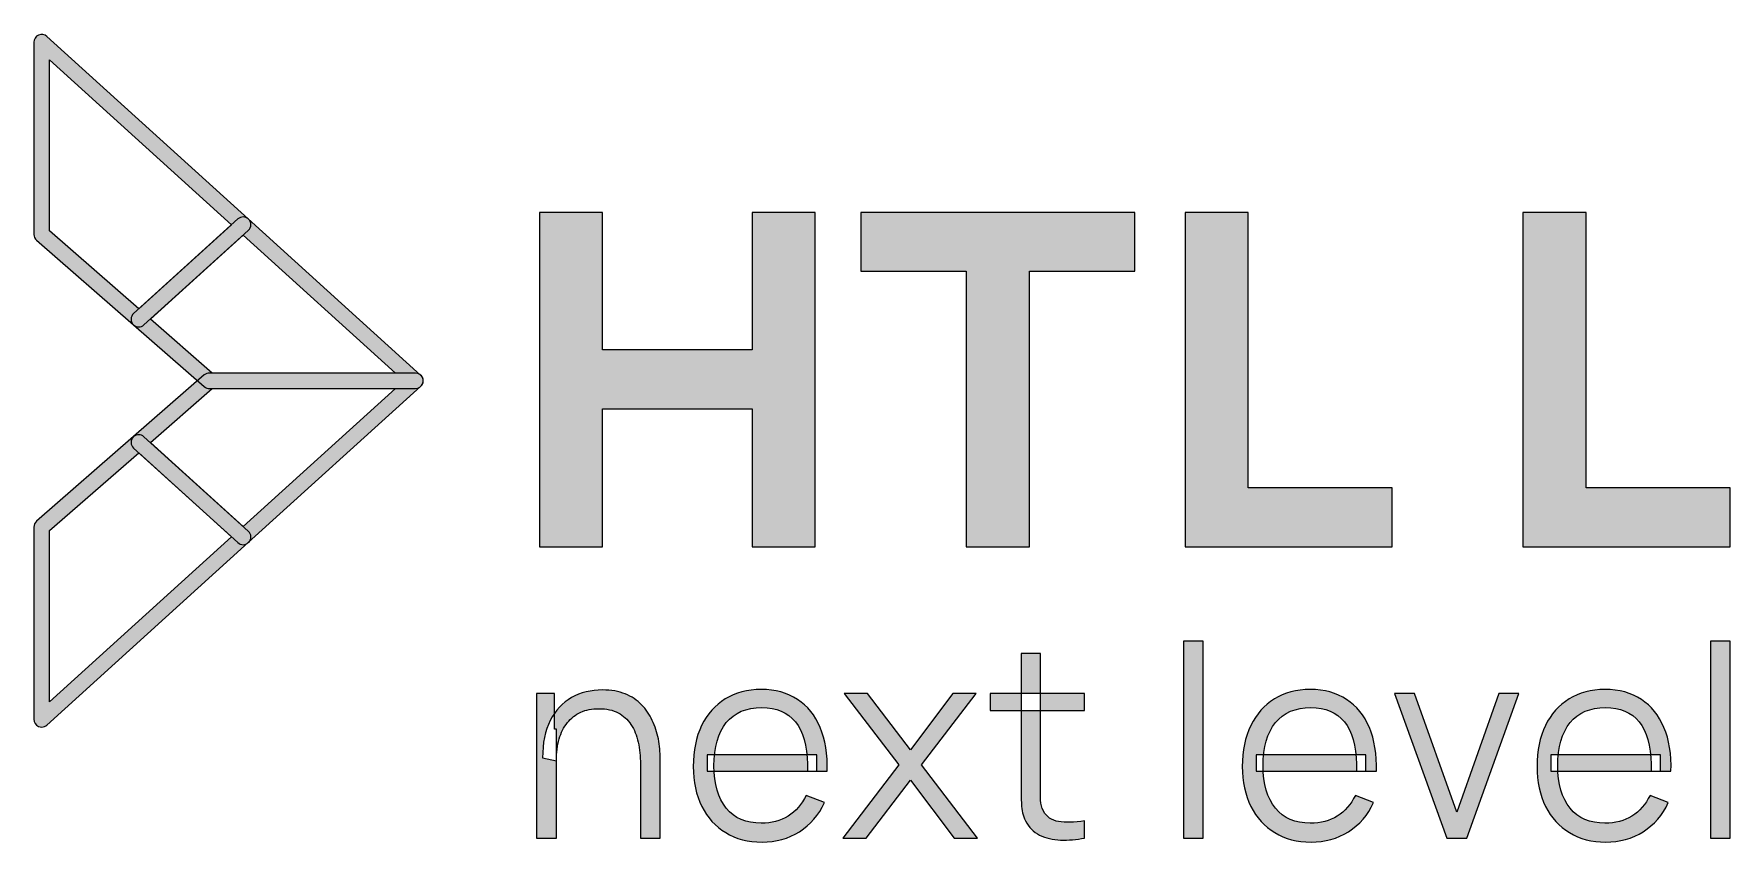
# Model space of a CAD drawing. Header units: millimetres. Extents: x 36 to 261, y -130 to -80.
# Drawn here: x 35.9 to 141.7, y -130.2 to -79.7 of the extents above; entities that cross this region are included whole.
import ezdxf

# ---------------------------------------------------------------- set-up
doc = ezdxf.new("R2010")
doc.units = ezdxf.units.MM
doc.header["$MEASUREMENT"] = 0
doc.layers.add('Ebene 1', color=7, linetype='Continuous', lineweight=0)

# ---------------------------------------------------------------- blocks, each defined once
blk = doc.blocks.new('Block_1')
at = {"layer": 'Ebene 1', "true_color": 0x004f9f, "transparency": 33554687}
h = blk.add_hatch(color=154, dxfattribs=at)
h.dxf.hatch_style = 2
edge = h.paths.add_edge_path()
edge.add_spline(control_points=[(36.83, -92.03), (36.83, -92.03), (42.4, -96.89), (42.4, -96.89), (42.4, -96.89), (48.19, -91.64), (48.19, -91.64), (48.19, -91.64), (36.83, -81.34), (36.83, -81.34), (36.83, -81.34), (36.83, -92.03), (36.83, -92.03)], knot_values=[0, 0, 0, 0, 1, 1, 1, 2, 2, 2, 3, 3, 3, 4, 4, 4, 4], degree=3, periodic=0)
edge = h.paths.add_edge_path()
edge.add_spline(control_points=[(42.4, -98.02), (42.29, -98.02), (42.18, -97.98), (42.08, -97.9), (42.08, -97.9), (36.03, -92.61), (36.03, -92.61), (35.92, -92.52), (35.86, -92.39), (35.86, -92.25), (35.86, -92.25), (35.86, -80.25), (35.86, -80.25), (35.86, -80.06), (35.97, -79.88), (36.15, -79.8), (36.32, -79.73), (36.53, -79.76), (36.67, -79.89), (36.67, -79.89), (49.24, -91.28), (49.24, -91.28), (49.34, -91.37), (49.4, -91.5), (49.4, -91.64), (49.4, -91.77), (49.34, -91.91), (49.24, -92), (49.24, -92), (42.73, -97.9), (42.73, -97.9), (42.64, -97.98), (42.52, -98.02), (42.4, -98.02)], knot_values=[0, 0, 0, 0, 1, 1, 1, 2, 2, 2, 3, 3, 3, 4, 4, 4, 5, 5, 5, 6, 6, 6, 7, 7, 7, 8, 8, 8, 9, 9, 9, 10, 10, 10, 11, 11, 11, 11], degree=3, periodic=0)
at = {"layer": 'Ebene 1', "true_color": 0x6cb6dd, "transparency": 33554687}
h = blk.add_hatch(color=143, dxfattribs=at)
h.dxf.hatch_style = 2
edge = h.paths.add_edge_path()
edge.add_spline(control_points=[(46.99, -100.9), (46.99, -100.9), (58.42, -100.9), (58.42, -100.9), (58.42, -100.9), (48.92, -92.29), (48.92, -92.29), (48.92, -92.29), (43.13, -97.53), (43.13, -97.53), (43.13, -97.53), (46.99, -100.9), (46.99, -100.9)], knot_values=[0, 0, 0, 0, 1, 1, 1, 2, 2, 2, 3, 3, 3, 4, 4, 4, 4], degree=3, periodic=0)
edge = h.paths.add_edge_path()
edge.add_spline(control_points=[(59.68, -101.87), (59.68, -101.87), (46.81, -101.87), (46.81, -101.87), (46.7, -101.87), (46.58, -101.83), (46.49, -101.75), (46.49, -101.75), (42.08, -97.9), (42.08, -97.9), (41.98, -97.81), (41.92, -97.68), (41.92, -97.54), (41.92, -97.4), (41.98, -97.27), (42.08, -97.18), (42.08, -97.18), (48.59, -91.28), (48.59, -91.28), (48.78, -91.11), (49.06, -91.11), (49.24, -91.28), (49.24, -91.28), (60, -101.03), (60, -101.03), (60.15, -101.16), (60.2, -101.37), (60.13, -101.56), (60.06, -101.75), (59.88, -101.87), (59.68, -101.87)], knot_values=[0, 0, 0, 0, 1, 1, 1, 2, 2, 2, 3, 3, 3, 4, 4, 4, 5, 5, 5, 6, 6, 6, 7, 7, 7, 8, 8, 8, 9, 9, 9, 10, 10, 10, 10], degree=3, periodic=0)
at = {"layer": 'Ebene 1', "true_color": 0xf39200, "transparency": 33554687}
h = blk.add_hatch(color=30, dxfattribs=at)
h.dxf.hatch_style = 2
edge = h.paths.add_edge_path()
edge.add_spline(control_points=[(43.13, -105.24), (43.13, -105.24), (48.92, -110.48), (48.92, -110.48), (48.92, -110.48), (58.42, -101.87), (58.42, -101.87), (58.42, -101.87), (46.99, -101.87), (46.99, -101.87), (46.99, -101.87), (43.13, -105.24), (43.13, -105.24)], knot_values=[0, 0, 0, 0, 1, 1, 1, 2, 2, 2, 3, 3, 3, 4, 4, 4, 4], degree=3, periodic=0)
edge = h.paths.add_edge_path()
edge.add_spline(control_points=[(48.92, -111.62), (48.8, -111.62), (48.68, -111.58), (48.59, -111.49), (48.59, -111.49), (42.08, -105.59), (42.08, -105.59), (41.98, -105.5), (41.92, -105.37), (41.92, -105.23), (41.92, -105.09), (41.98, -104.96), (42.08, -104.87), (42.08, -104.87), (46.49, -101.02), (46.49, -101.02), (46.58, -100.94), (46.7, -100.9), (46.81, -100.9), (46.81, -100.9), (59.68, -100.9), (59.68, -100.9), (59.88, -100.9), (60.06, -101.02), (60.13, -101.21), (60.2, -101.4), (60.15, -101.61), (60, -101.75), (60, -101.75), (49.24, -111.49), (49.24, -111.49), (49.15, -111.58), (49.03, -111.62), (48.92, -111.62)], knot_values=[0, 0, 0, 0, 1, 1, 1, 2, 2, 2, 3, 3, 3, 4, 4, 4, 5, 5, 5, 6, 6, 6, 7, 7, 7, 8, 8, 8, 9, 9, 9, 10, 10, 10, 11, 11, 11, 11], degree=3, periodic=0)
at = {"layer": 'Ebene 1', "true_color": 0xbe1622, "transparency": 33554687}
h = blk.add_hatch(color=242, dxfattribs=at)
h.dxf.hatch_style = 2
edge = h.paths.add_edge_path()
edge.add_spline(control_points=[(36.83, -110.74), (36.83, -110.74), (36.83, -121.43), (36.83, -121.43), (36.83, -121.43), (48.19, -111.13), (48.19, -111.13), (48.19, -111.13), (42.4, -105.88), (42.4, -105.88), (42.4, -105.88), (36.83, -110.74), (36.83, -110.74)], knot_values=[0, 0, 0, 0, 1, 1, 1, 2, 2, 2, 3, 3, 3, 4, 4, 4, 4], degree=3, periodic=0)
edge = h.paths.add_edge_path()
edge.add_spline(control_points=[(36.34, -123.01), (36.28, -123.01), (36.21, -123), (36.15, -122.97), (35.97, -122.89), (35.86, -122.72), (35.86, -122.52), (35.86, -122.52), (35.86, -110.52), (35.86, -110.52), (35.86, -110.38), (35.92, -110.25), (36.03, -110.16), (36.03, -110.16), (42.08, -104.87), (42.08, -104.87), (42.27, -104.71), (42.55, -104.71), (42.73, -104.88), (42.73, -104.88), (49.24, -110.78), (49.24, -110.78), (49.34, -110.87), (49.4, -111), (49.4, -111.13), (49.4, -111.27), (49.34, -111.4), (49.24, -111.49), (49.24, -111.49), (36.67, -122.88), (36.67, -122.88), (36.58, -122.97), (36.46, -123.01), (36.34, -123.01)], knot_values=[0, 0, 0, 0, 1, 1, 1, 2, 2, 2, 3, 3, 3, 4, 4, 4, 5, 5, 5, 6, 6, 6, 7, 7, 7, 8, 8, 8, 9, 9, 9, 10, 10, 10, 11, 11, 11, 11], degree=3, periodic=0)
at = {"layer": 'Ebene 1'}
for points, knots in [([(42.4, -98.02), (42.29, -98.02), (42.18, -97.98), (42.08, -97.9), (42.08, -97.9), (36.03, -92.61), (36.03, -92.61), (35.92, -92.52), (35.86, -92.39), (35.86, -92.25), (35.86, -92.25), (35.86, -80.25), (35.86, -80.25), (35.86, -80.06), (35.97, -79.88), (36.15, -79.8), (36.32, -79.73), (36.53, -79.76), (36.67, -79.89), (36.67, -79.89), (49.24, -91.28), (49.24, -91.28), (49.34, -91.37), (49.4, -91.5), (49.4, -91.64), (49.4, -91.77), (49.34, -91.91), (49.24, -92), (49.24, -92), (42.73, -97.9), (42.73, -97.9), (42.64, -97.98), (42.52, -98.02), (42.4, -98.02)], [0, 0, 0, 0, 1, 1, 1, 2, 2, 2, 3, 3, 3, 4, 4, 4, 5, 5, 5, 6, 6, 6, 7, 7, 7, 8, 8, 8, 9, 9, 9, 10, 10, 10, 11, 11, 11, 11]), ([(36.83, -92.03), (36.83, -92.03), (42.4, -96.89), (42.4, -96.89), (42.4, -96.89), (48.19, -91.64), (48.19, -91.64), (48.19, -91.64), (36.83, -81.34), (36.83, -81.34), (36.83, -81.34), (36.83, -92.03), (36.83, -92.03)], [0, 0, 0, 0, 1, 1, 1, 2, 2, 2, 3, 3, 3, 4, 4, 4, 4]), ([(59.68, -101.87), (59.68, -101.87), (46.81, -101.87), (46.81, -101.87), (46.7, -101.87), (46.58, -101.83), (46.49, -101.75), (46.49, -101.75), (42.08, -97.9), (42.08, -97.9), (41.98, -97.81), (41.92, -97.68), (41.92, -97.54), (41.92, -97.4), (41.98, -97.27), (42.08, -97.18), (42.08, -97.18), (48.59, -91.28), (48.59, -91.28), (48.78, -91.11), (49.06, -91.11), (49.24, -91.28), (49.24, -91.28), (60, -101.03), (60, -101.03), (60.15, -101.16), (60.2, -101.37), (60.13, -101.56), (60.06, -101.75), (59.88, -101.87), (59.68, -101.87)], [0, 0, 0, 0, 1, 1, 1, 2, 2, 2, 3, 3, 3, 4, 4, 4, 5, 5, 5, 6, 6, 6, 7, 7, 7, 8, 8, 8, 9, 9, 9, 10, 10, 10, 10]), ([(46.99, -100.9), (46.99, -100.9), (58.42, -100.9), (58.42, -100.9), (58.42, -100.9), (48.92, -92.29), (48.92, -92.29), (48.92, -92.29), (43.13, -97.53), (43.13, -97.53), (43.13, -97.53), (46.99, -100.9), (46.99, -100.9)], [0, 0, 0, 0, 1, 1, 1, 2, 2, 2, 3, 3, 3, 4, 4, 4, 4]), ([(48.92, -111.62), (48.8, -111.62), (48.68, -111.58), (48.59, -111.49), (48.59, -111.49), (42.08, -105.59), (42.08, -105.59), (41.98, -105.5), (41.92, -105.37), (41.92, -105.23), (41.92, -105.09), (41.98, -104.96), (42.08, -104.87), (42.08, -104.87), (46.49, -101.02), (46.49, -101.02), (46.58, -100.94), (46.7, -100.9), (46.81, -100.9), (46.81, -100.9), (59.68, -100.9), (59.68, -100.9), (59.88, -100.9), (60.06, -101.02), (60.13, -101.21), (60.2, -101.4), (60.15, -101.61), (60, -101.75), (60, -101.75), (49.24, -111.49), (49.24, -111.49), (49.15, -111.58), (49.03, -111.62), (48.92, -111.62)], [0, 0, 0, 0, 1, 1, 1, 2, 2, 2, 3, 3, 3, 4, 4, 4, 5, 5, 5, 6, 6, 6, 7, 7, 7, 8, 8, 8, 9, 9, 9, 10, 10, 10, 11, 11, 11, 11]), ([(43.13, -105.24), (43.13, -105.24), (48.92, -110.48), (48.92, -110.48), (48.92, -110.48), (58.42, -101.87), (58.42, -101.87), (58.42, -101.87), (46.99, -101.87), (46.99, -101.87), (46.99, -101.87), (43.13, -105.24), (43.13, -105.24)], [0, 0, 0, 0, 1, 1, 1, 2, 2, 2, 3, 3, 3, 4, 4, 4, 4]), ([(36.34, -123.01), (36.28, -123.01), (36.21, -123), (36.15, -122.97), (35.97, -122.89), (35.86, -122.72), (35.86, -122.52), (35.86, -122.52), (35.86, -110.52), (35.86, -110.52), (35.86, -110.38), (35.92, -110.25), (36.03, -110.16), (36.03, -110.16), (42.08, -104.87), (42.08, -104.87), (42.27, -104.71), (42.55, -104.71), (42.73, -104.88), (42.73, -104.88), (49.24, -110.78), (49.24, -110.78), (49.34, -110.87), (49.4, -111), (49.4, -111.13), (49.4, -111.27), (49.34, -111.4), (49.24, -111.49), (49.24, -111.49), (36.67, -122.88), (36.67, -122.88), (36.58, -122.97), (36.46, -123.01), (36.34, -123.01)], [0, 0, 0, 0, 1, 1, 1, 2, 2, 2, 3, 3, 3, 4, 4, 4, 5, 5, 5, 6, 6, 6, 7, 7, 7, 8, 8, 8, 9, 9, 9, 10, 10, 10, 11, 11, 11, 11]), ([(36.83, -110.74), (36.83, -110.74), (36.83, -121.43), (36.83, -121.43), (36.83, -121.43), (48.19, -111.13), (48.19, -111.13), (48.19, -111.13), (42.4, -105.88), (42.4, -105.88), (42.4, -105.88), (36.83, -110.74), (36.83, -110.74)], [0, 0, 0, 0, 1, 1, 1, 2, 2, 2, 3, 3, 3, 4, 4, 4, 4])]:
    blk.add_open_spline(points, degree=3, knots=knots, dxfattribs=at)
blk = doc.blocks.new('Block_0')
at = {"layer": 'Ebene 1', "true_color": 0x1d1d1b, "transparency": 33554687}
h = blk.add_hatch(color=250, dxfattribs=at)
h.dxf.hatch_style = 2
edge = h.paths.add_edge_path()
edge.add_spline(control_points=[(67.41, -111.75), (67.41, -111.75), (67.41, -90.87), (67.41, -90.87), (67.41, -90.87), (71.35, -90.87), (71.35, -90.87), (71.35, -90.87), (71.35, -99.45), (71.35, -99.45), (71.35, -99.45), (80.69, -99.45), (80.69, -99.45), (80.69, -99.45), (80.69, -90.87), (80.69, -90.87), (80.69, -90.87), (84.63, -90.87), (84.63, -90.87), (84.63, -90.87), (84.63, -111.75), (84.63, -111.75), (84.63, -111.75), (80.69, -111.75), (80.69, -111.75), (80.69, -111.75), (80.69, -103.14), (80.69, -103.14), (80.69, -103.14), (71.35, -103.14), (71.35, -103.14), (71.35, -103.14), (71.35, -111.75), (71.35, -111.75), (71.35, -111.75), (67.41, -111.75), (67.41, -111.75)], knot_values=[0, 0, 0, 0, 1, 1, 1, 2, 2, 2, 3, 3, 3, 4, 4, 4, 5, 5, 5, 6, 6, 6, 7, 7, 7, 8, 8, 8, 9, 9, 9, 10, 10, 10, 11, 11, 11, 12, 12, 12, 12], degree=3, periodic=0)
h = blk.add_hatch(color=250, dxfattribs=at)
h.dxf.hatch_style = 2
edge = h.paths.add_edge_path()
edge.add_spline(control_points=[(94.06, -111.75), (94.06, -111.75), (94.06, -94.55), (94.06, -94.55), (94.06, -94.55), (87.48, -94.55), (87.48, -94.55), (87.48, -94.55), (87.48, -90.87), (87.48, -90.87), (87.48, -90.87), (104.59, -90.87), (104.59, -90.87), (104.59, -90.87), (104.59, -94.55), (104.59, -94.55), (104.59, -94.55), (98, -94.55), (98, -94.55), (98, -94.55), (98, -111.75), (98, -111.75), (98, -111.75), (94.06, -111.75), (94.06, -111.75)], knot_values=[0, 0, 0, 0, 1, 1, 1, 2, 2, 2, 3, 3, 3, 4, 4, 4, 5, 5, 5, 6, 6, 6, 7, 7, 7, 8, 8, 8, 8], degree=3, periodic=0)
h = blk.add_hatch(color=250, dxfattribs=at)
h.dxf.hatch_style = 2
edge = h.paths.add_edge_path()
edge.add_spline(control_points=[(107.72, -111.75), (107.72, -111.75), (107.72, -90.87), (107.72, -90.87), (107.72, -90.87), (111.66, -90.87), (111.66, -90.87), (111.66, -90.87), (111.66, -108.07), (111.66, -108.07), (111.66, -108.07), (120.65, -108.07), (120.65, -108.07), (120.65, -108.07), (120.65, -111.75), (120.65, -111.75), (120.65, -111.75), (107.72, -111.75), (107.72, -111.75)], knot_values=[0, 0, 0, 0, 1, 1, 1, 2, 2, 2, 3, 3, 3, 4, 4, 4, 5, 5, 5, 6, 6, 6, 6], degree=3, periodic=0)
h = blk.add_hatch(color=250, dxfattribs=at)
h.dxf.hatch_style = 2
edge = h.paths.add_edge_path()
edge.add_spline(control_points=[(128.8, -111.75), (128.8, -111.75), (128.8, -90.87), (128.8, -90.87), (128.8, -90.87), (132.75, -90.87), (132.75, -90.87), (132.75, -90.87), (132.75, -108.07), (132.75, -108.07), (132.75, -108.07), (141.74, -108.07), (141.74, -108.07), (141.74, -108.07), (141.74, -111.75), (141.74, -111.75), (141.74, -111.75), (128.8, -111.75), (128.8, -111.75)], knot_values=[0, 0, 0, 0, 1, 1, 1, 2, 2, 2, 3, 3, 3, 4, 4, 4, 5, 5, 5, 6, 6, 6, 6], degree=3, periodic=0)
h = blk.add_hatch(color=250, dxfattribs=at)
h.dxf.hatch_style = 2
edge = h.paths.add_edge_path()
edge.add_spline(control_points=[(101.44, -129.94), (100.93, -130.04), (100.44, -130.08), (99.95, -130.06), (99.46, -130.04), (99.02, -129.93), (98.64, -129.75), (98.25, -129.56), (97.96, -129.26), (97.76, -128.86), (97.6, -128.53), (97.51, -128.19), (97.5, -127.84), (97.49, -127.5), (97.48, -127.11), (97.48, -126.67), (97.48, -126.67), (97.48, -118.41), (97.48, -118.41), (97.48, -118.41), (98.69, -118.41), (98.69, -118.41), (98.69, -118.41), (98.69, -126.62), (98.69, -126.62), (98.69, -127), (98.7, -127.32), (98.7, -127.57), (98.71, -127.82), (98.77, -128.05), (98.87, -128.24), (99.07, -128.61), (99.39, -128.84), (99.82, -128.91), (100.26, -128.98), (100.8, -128.97), (101.44, -128.86), (101.44, -128.86), (101.44, -129.94), (101.44, -129.94)], knot_values=[0, 0, 0, 0, 1, 1, 1, 2, 2, 2, 3, 3, 3, 4, 4, 4, 5, 5, 5, 6, 6, 6, 7, 7, 7, 8, 8, 8, 9, 9, 9, 10, 10, 10, 11, 11, 11, 12, 12, 12, 13, 13, 13, 13], degree=3, periodic=0)
edge = h.paths.add_edge_path()
edge.add_spline(control_points=[(95.56, -121.97), (95.56, -121.97), (95.56, -120.91), (95.56, -120.91), (95.56, -120.91), (101.44, -120.91), (101.44, -120.91), (101.44, -120.91), (101.44, -121.97), (101.44, -121.97), (101.44, -121.97), (95.56, -121.97), (95.56, -121.97)], knot_values=[0, 0, 0, 0, 1, 1, 1, 2, 2, 2, 3, 3, 3, 4, 4, 4, 4], degree=3, periodic=0)
h = blk.add_hatch(color=250, dxfattribs=at)
h.dxf.hatch_style = 2
edge = h.paths.add_edge_path()
edge.add_spline(control_points=[(107.62, -129.94), (107.62, -129.94), (107.62, -117.65), (107.62, -117.65), (107.62, -117.65), (108.84, -117.65), (108.84, -117.65), (108.84, -117.65), (108.84, -129.94), (108.84, -129.94), (108.84, -129.94), (107.62, -129.94), (107.62, -129.94)], knot_values=[0, 0, 0, 0, 1, 1, 1, 2, 2, 2, 3, 3, 3, 4, 4, 4, 4], degree=3, periodic=0)
h = blk.add_hatch(color=250, dxfattribs=at)
h.dxf.hatch_style = 2
edge = h.paths.add_edge_path()
edge.add_spline(control_points=[(140.52, -129.94), (140.52, -129.94), (140.52, -117.65), (140.52, -117.65), (140.52, -117.65), (141.74, -117.65), (141.74, -117.65), (141.74, -117.65), (141.74, -129.94), (141.74, -129.94), (141.74, -129.94), (140.52, -129.94), (140.52, -129.94)], knot_values=[0, 0, 0, 0, 1, 1, 1, 2, 2, 2, 3, 3, 3, 4, 4, 4, 4], degree=3, periodic=0)
h = blk.add_hatch(color=250, dxfattribs=at)
h.dxf.hatch_style = 2
edge = h.paths.add_edge_path()
edge.add_spline(control_points=[(73.72, -129.94), (73.72, -129.94), (73.72, -125.33), (73.72, -125.33), (73.72, -124.83), (73.68, -124.37), (73.58, -123.95), (73.49, -123.53), (73.34, -123.16), (73.13, -122.85), (72.92, -122.53), (72.65, -122.29), (72.33, -122.12), (72, -121.94), (71.6, -121.86), (71.13, -121.86), (70.7, -121.86), (70.31, -121.93), (69.99, -122.08), (69.66, -122.23), (69.38, -122.45), (69.16, -122.73), (68.93, -123.01), (68.76, -123.35), (68.65, -123.75), (68.53, -124.15), (68.47, -124.61), (68.47, -125.12), (68.47, -125.12), (67.61, -124.93), (67.61, -124.93), (67.61, -124.01), (67.77, -123.23), (68.09, -122.6), (68.41, -121.97), (68.85, -121.49), (69.42, -121.17), (69.98, -120.85), (70.63, -120.69), (71.36, -120.69), (71.9, -120.69), (72.36, -120.77), (72.77, -120.94), (73.17, -121.1), (73.51, -121.33), (73.79, -121.61), (74.07, -121.9), (74.29, -122.22), (74.46, -122.59), (74.63, -122.95), (74.76, -123.34), (74.84, -123.75), (74.91, -124.16), (74.95, -124.57), (74.95, -124.97), (74.95, -124.97), (74.95, -129.94), (74.95, -129.94), (74.95, -129.94), (73.72, -129.94), (73.72, -129.94)], knot_values=[0, 0, 0, 0, 1, 1, 1, 2, 2, 2, 3, 3, 3, 4, 4, 4, 5, 5, 5, 6, 6, 6, 7, 7, 7, 8, 8, 8, 9, 9, 9, 10, 10, 10, 11, 11, 11, 12, 12, 12, 13, 13, 13, 14, 14, 14, 15, 15, 15, 16, 16, 16, 17, 17, 17, 18, 18, 18, 19, 19, 19, 20, 20, 20, 20], degree=3, periodic=0)
edge = h.paths.add_edge_path()
edge.add_spline(control_points=[(67.24, -129.94), (67.24, -129.94), (67.24, -120.91), (67.24, -120.91), (67.24, -120.91), (68.35, -120.91), (68.35, -120.91), (68.35, -120.91), (68.35, -123.14), (68.35, -123.14), (68.35, -123.14), (68.47, -123.14), (68.47, -123.14), (68.47, -123.14), (68.47, -129.94), (68.47, -129.94), (68.47, -129.94), (67.24, -129.94), (67.24, -129.94)], knot_values=[0, 0, 0, 0, 1, 1, 1, 2, 2, 2, 3, 3, 3, 4, 4, 4, 5, 5, 5, 6, 6, 6, 6], degree=3, periodic=0)
h = blk.add_hatch(color=250, dxfattribs=at)
h.dxf.hatch_style = 2
edge = h.paths.add_edge_path()
edge.add_spline(control_points=[(77.88, -125.77), (77.88, -125.77), (77.88, -124.74), (77.88, -124.74), (77.88, -124.74), (84.73, -124.74), (84.73, -124.74), (84.73, -124.74), (84.73, -125.77), (84.73, -125.77), (84.73, -125.77), (77.88, -125.77), (77.88, -125.77)], knot_values=[0, 0, 0, 0, 1, 1, 1, 2, 2, 2, 3, 3, 3, 4, 4, 4, 4], degree=3, periodic=0)
edge = h.paths.add_edge_path()
edge.add_spline(control_points=[(81.31, -130.19), (80.43, -130.19), (79.68, -129.99), (79.04, -129.6), (78.4, -129.21), (77.9, -128.66), (77.55, -127.96), (77.2, -127.25), (77.02, -126.42), (77.02, -125.47), (77.02, -124.48), (77.19, -123.63), (77.54, -122.91), (77.89, -122.19), (78.38, -121.64), (79.01, -121.25), (79.65, -120.86), (80.4, -120.66), (81.26, -120.66), (82.14, -120.66), (82.9, -120.87), (83.52, -121.28), (84.15, -121.69), (84.62, -122.27), (84.94, -123.04), (85.26, -123.8), (85.41, -124.71), (85.38, -125.77), (85.38, -125.77), (84.14, -125.77), (84.14, -125.77), (84.14, -125.77), (84.14, -125.33), (84.14, -125.33), (84.12, -124.16), (83.86, -123.28), (83.39, -122.68), (82.91, -122.09), (82.21, -121.79), (81.29, -121.79), (80.33, -121.79), (79.59, -122.1), (79.08, -122.73), (78.57, -123.36), (78.31, -124.26), (78.31, -125.43), (78.31, -126.56), (78.57, -127.44), (79.08, -128.07), (79.59, -128.7), (80.32, -129.01), (81.26, -129.01), (81.9, -129.01), (82.46, -128.86), (82.94, -128.56), (83.42, -128.26), (83.79, -127.83), (84.07, -127.27), (84.07, -127.27), (85.21, -127.71), (85.21, -127.71), (84.85, -128.5), (84.33, -129.11), (83.64, -129.54), (82.95, -129.97), (82.18, -130.19), (81.31, -130.19)], knot_values=[0, 0, 0, 0, 1, 1, 1, 2, 2, 2, 3, 3, 3, 4, 4, 4, 5, 5, 5, 6, 6, 6, 7, 7, 7, 8, 8, 8, 9, 9, 9, 10, 10, 10, 11, 11, 11, 12, 12, 12, 13, 13, 13, 14, 14, 14, 15, 15, 15, 16, 16, 16, 17, 17, 17, 18, 18, 18, 19, 19, 19, 20, 20, 20, 21, 21, 21, 22, 22, 22, 22], degree=3, periodic=0)
h = blk.add_hatch(color=250, dxfattribs=at)
h.dxf.hatch_style = 2
edge = h.paths.add_edge_path()
edge.add_spline(control_points=[(112.16, -125.77), (112.16, -125.77), (112.16, -124.74), (112.16, -124.74), (112.16, -124.74), (119, -124.74), (119, -124.74), (119, -124.74), (119, -125.77), (119, -125.77), (119, -125.77), (112.16, -125.77), (112.16, -125.77)], knot_values=[0, 0, 0, 0, 1, 1, 1, 2, 2, 2, 3, 3, 3, 4, 4, 4, 4], degree=3, periodic=0)
edge = h.paths.add_edge_path()
edge.add_spline(control_points=[(115.58, -130.19), (114.71, -130.19), (113.95, -129.99), (113.32, -129.6), (112.68, -129.21), (112.18, -128.66), (111.83, -127.96), (111.47, -127.25), (111.29, -126.42), (111.29, -125.47), (111.29, -124.48), (111.47, -123.63), (111.82, -122.91), (112.17, -122.19), (112.66, -121.64), (113.29, -121.25), (113.92, -120.86), (114.67, -120.66), (115.53, -120.66), (116.42, -120.66), (117.17, -120.87), (117.8, -121.28), (118.42, -121.69), (118.9, -122.27), (119.22, -123.04), (119.54, -123.8), (119.69, -124.71), (119.66, -125.77), (119.66, -125.77), (118.41, -125.77), (118.41, -125.77), (118.41, -125.77), (118.41, -125.33), (118.41, -125.33), (118.39, -124.16), (118.14, -123.28), (117.66, -122.68), (117.18, -122.09), (116.49, -121.79), (115.57, -121.79), (114.61, -121.79), (113.87, -122.1), (113.36, -122.73), (112.84, -123.36), (112.59, -124.26), (112.59, -125.43), (112.59, -126.56), (112.84, -127.44), (113.36, -128.07), (113.87, -128.7), (114.59, -129.01), (115.53, -129.01), (116.18, -129.01), (116.74, -128.86), (117.22, -128.56), (117.69, -128.26), (118.07, -127.83), (118.35, -127.27), (118.35, -127.27), (119.48, -127.71), (119.48, -127.71), (119.13, -128.5), (118.61, -129.11), (117.92, -129.54), (117.23, -129.97), (116.45, -130.19), (115.58, -130.19)], knot_values=[0, 0, 0, 0, 1, 1, 1, 2, 2, 2, 3, 3, 3, 4, 4, 4, 5, 5, 5, 6, 6, 6, 7, 7, 7, 8, 8, 8, 9, 9, 9, 10, 10, 10, 11, 11, 11, 12, 12, 12, 13, 13, 13, 14, 14, 14, 15, 15, 15, 16, 16, 16, 17, 17, 17, 18, 18, 18, 19, 19, 19, 20, 20, 20, 21, 21, 21, 22, 22, 22, 22], degree=3, periodic=0)
h = blk.add_hatch(color=250, dxfattribs=at)
h.dxf.hatch_style = 2
edge = h.paths.add_edge_path()
edge.add_spline(control_points=[(130.55, -125.77), (130.55, -125.77), (130.55, -124.74), (130.55, -124.74), (130.55, -124.74), (137.4, -124.74), (137.4, -124.74), (137.4, -124.74), (137.4, -125.77), (137.4, -125.77), (137.4, -125.77), (130.55, -125.77), (130.55, -125.77)], knot_values=[0, 0, 0, 0, 1, 1, 1, 2, 2, 2, 3, 3, 3, 4, 4, 4, 4], degree=3, periodic=0)
edge = h.paths.add_edge_path()
edge.add_spline(control_points=[(133.98, -130.19), (133.11, -130.19), (132.35, -129.99), (131.71, -129.6), (131.07, -129.21), (130.58, -128.66), (130.22, -127.96), (129.87, -127.25), (129.69, -126.42), (129.69, -125.47), (129.69, -124.48), (129.86, -123.63), (130.21, -122.91), (130.56, -122.19), (131.05, -121.64), (131.69, -121.25), (132.32, -120.86), (133.07, -120.66), (133.93, -120.66), (134.82, -120.66), (135.57, -120.87), (136.2, -121.28), (136.82, -121.69), (137.29, -122.27), (137.61, -123.04), (137.94, -123.8), (138.08, -124.71), (138.05, -125.77), (138.05, -125.77), (136.81, -125.77), (136.81, -125.77), (136.81, -125.77), (136.81, -125.33), (136.81, -125.33), (136.79, -124.16), (136.54, -123.28), (136.06, -122.68), (135.58, -122.09), (134.88, -121.79), (133.96, -121.79), (133, -121.79), (132.26, -122.1), (131.75, -122.73), (131.24, -123.36), (130.98, -124.26), (130.98, -125.43), (130.98, -126.56), (131.24, -127.44), (131.75, -128.07), (132.26, -128.7), (132.99, -129.01), (133.93, -129.01), (134.57, -129.01), (135.13, -128.86), (135.61, -128.56), (136.09, -128.26), (136.47, -127.83), (136.74, -127.27), (136.74, -127.27), (137.88, -127.71), (137.88, -127.71), (137.53, -128.5), (137, -129.11), (136.32, -129.54), (135.63, -129.97), (134.85, -130.19), (133.98, -130.19)], knot_values=[0, 0, 0, 0, 1, 1, 1, 2, 2, 2, 3, 3, 3, 4, 4, 4, 5, 5, 5, 6, 6, 6, 7, 7, 7, 8, 8, 8, 9, 9, 9, 10, 10, 10, 11, 11, 11, 12, 12, 12, 13, 13, 13, 14, 14, 14, 15, 15, 15, 16, 16, 16, 17, 17, 17, 18, 18, 18, 19, 19, 19, 20, 20, 20, 21, 21, 21, 22, 22, 22, 22], degree=3, periodic=0)
h = blk.add_hatch(color=250, dxfattribs=at)
h.dxf.hatch_style = 2
edge = h.paths.add_edge_path()
edge.add_spline(control_points=[(86.35, -129.94), (86.35, -129.94), (89.85, -125.37), (89.85, -125.37), (89.85, -125.37), (86.43, -120.91), (86.43, -120.91), (86.43, -120.91), (87.89, -120.91), (87.89, -120.91), (87.89, -120.91), (90.57, -124.43), (90.57, -124.43), (90.57, -124.43), (93.22, -120.91), (93.22, -120.91), (93.22, -120.91), (94.68, -120.91), (94.68, -120.91), (94.68, -120.91), (91.26, -125.37), (91.26, -125.37), (91.26, -125.37), (94.77, -129.94), (94.77, -129.94), (94.77, -129.94), (93.3, -129.94), (93.3, -129.94), (93.3, -129.94), (90.57, -126.32), (90.57, -126.32), (90.57, -126.32), (87.82, -129.94), (87.82, -129.94), (87.82, -129.94), (86.35, -129.94), (86.35, -129.94)], knot_values=[0, 0, 0, 0, 1, 1, 1, 2, 2, 2, 3, 3, 3, 4, 4, 4, 5, 5, 5, 6, 6, 6, 7, 7, 7, 8, 8, 8, 9, 9, 9, 10, 10, 10, 11, 11, 11, 12, 12, 12, 12], degree=3, periodic=0)
h = blk.add_hatch(color=250, dxfattribs=at)
h.dxf.hatch_style = 2
edge = h.paths.add_edge_path()
edge.add_spline(control_points=[(124.05, -129.94), (124.05, -129.94), (120.8, -120.91), (120.8, -120.91), (120.8, -120.91), (122.03, -120.91), (122.03, -120.91), (122.03, -120.91), (124.68, -128.33), (124.68, -128.33), (124.68, -128.33), (127.31, -120.91), (127.31, -120.91), (127.31, -120.91), (128.56, -120.91), (128.56, -120.91), (128.56, -120.91), (125.31, -129.94), (125.31, -129.94), (125.31, -129.94), (124.05, -129.94), (124.05, -129.94)], knot_values=[0, 0, 0, 0, 1, 1, 1, 2, 2, 2, 3, 3, 3, 4, 4, 4, 5, 5, 5, 6, 6, 6, 7, 7, 7, 7], degree=3, periodic=0)
at = {"layer": 'Ebene 1'}
for points, knots in [([(67.41, -111.75), (67.41, -111.75), (67.41, -90.87), (67.41, -90.87), (67.41, -90.87), (71.35, -90.87), (71.35, -90.87), (71.35, -90.87), (71.35, -99.45), (71.35, -99.45), (71.35, -99.45), (80.69, -99.45), (80.69, -99.45), (80.69, -99.45), (80.69, -90.87), (80.69, -90.87), (80.69, -90.87), (84.63, -90.87), (84.63, -90.87), (84.63, -90.87), (84.63, -111.75), (84.63, -111.75), (84.63, -111.75), (80.69, -111.75), (80.69, -111.75), (80.69, -111.75), (80.69, -103.14), (80.69, -103.14), (80.69, -103.14), (71.35, -103.14), (71.35, -103.14), (71.35, -103.14), (71.35, -111.75), (71.35, -111.75), (71.35, -111.75), (67.41, -111.75), (67.41, -111.75)], [0, 0, 0, 0, 1, 1, 1, 2, 2, 2, 3, 3, 3, 4, 4, 4, 5, 5, 5, 6, 6, 6, 7, 7, 7, 8, 8, 8, 9, 9, 9, 10, 10, 10, 11, 11, 11, 12, 12, 12, 12]), ([(94.06, -111.75), (94.06, -111.75), (94.06, -94.55), (94.06, -94.55), (94.06, -94.55), (87.48, -94.55), (87.48, -94.55), (87.48, -94.55), (87.48, -90.87), (87.48, -90.87), (87.48, -90.87), (104.59, -90.87), (104.59, -90.87), (104.59, -90.87), (104.59, -94.55), (104.59, -94.55), (104.59, -94.55), (98, -94.55), (98, -94.55), (98, -94.55), (98, -111.75), (98, -111.75), (98, -111.75), (94.06, -111.75), (94.06, -111.75)], [0, 0, 0, 0, 1, 1, 1, 2, 2, 2, 3, 3, 3, 4, 4, 4, 5, 5, 5, 6, 6, 6, 7, 7, 7, 8, 8, 8, 8]), ([(107.72, -111.75), (107.72, -111.75), (107.72, -90.87), (107.72, -90.87), (107.72, -90.87), (111.66, -90.87), (111.66, -90.87), (111.66, -90.87), (111.66, -108.07), (111.66, -108.07), (111.66, -108.07), (120.65, -108.07), (120.65, -108.07), (120.65, -108.07), (120.65, -111.75), (120.65, -111.75), (120.65, -111.75), (107.72, -111.75), (107.72, -111.75)], [0, 0, 0, 0, 1, 1, 1, 2, 2, 2, 3, 3, 3, 4, 4, 4, 5, 5, 5, 6, 6, 6, 6]), ([(128.8, -111.75), (128.8, -111.75), (128.8, -90.87), (128.8, -90.87), (128.8, -90.87), (132.75, -90.87), (132.75, -90.87), (132.75, -90.87), (132.75, -108.07), (132.75, -108.07), (132.75, -108.07), (141.74, -108.07), (141.74, -108.07), (141.74, -108.07), (141.74, -111.75), (141.74, -111.75), (141.74, -111.75), (128.8, -111.75), (128.8, -111.75)], [0, 0, 0, 0, 1, 1, 1, 2, 2, 2, 3, 3, 3, 4, 4, 4, 5, 5, 5, 6, 6, 6, 6]), ([(101.44, -129.94), (100.93, -130.04), (100.44, -130.08), (99.95, -130.06), (99.46, -130.04), (99.02, -129.93), (98.64, -129.75), (98.25, -129.56), (97.96, -129.26), (97.76, -128.86), (97.6, -128.53), (97.51, -128.19), (97.5, -127.84), (97.49, -127.5), (97.48, -127.11), (97.48, -126.67), (97.48, -126.67), (97.48, -118.41), (97.48, -118.41), (97.48, -118.41), (98.69, -118.41), (98.69, -118.41), (98.69, -118.41), (98.69, -126.62), (98.69, -126.62), (98.69, -127), (98.7, -127.32), (98.7, -127.57), (98.71, -127.82), (98.77, -128.05), (98.87, -128.24), (99.07, -128.61), (99.39, -128.84), (99.82, -128.91), (100.26, -128.98), (100.8, -128.97), (101.44, -128.86), (101.44, -128.86), (101.44, -129.94), (101.44, -129.94)], [0, 0, 0, 0, 1, 1, 1, 2, 2, 2, 3, 3, 3, 4, 4, 4, 5, 5, 5, 6, 6, 6, 7, 7, 7, 8, 8, 8, 9, 9, 9, 10, 10, 10, 11, 11, 11, 12, 12, 12, 13, 13, 13, 13]), ([(107.62, -129.94), (107.62, -129.94), (107.62, -117.65), (107.62, -117.65), (107.62, -117.65), (108.84, -117.65), (108.84, -117.65), (108.84, -117.65), (108.84, -129.94), (108.84, -129.94), (108.84, -129.94), (107.62, -129.94), (107.62, -129.94)], [0, 0, 0, 0, 1, 1, 1, 2, 2, 2, 3, 3, 3, 4, 4, 4, 4]), ([(140.52, -129.94), (140.52, -129.94), (140.52, -117.65), (140.52, -117.65), (140.52, -117.65), (141.74, -117.65), (141.74, -117.65), (141.74, -117.65), (141.74, -129.94), (141.74, -129.94), (141.74, -129.94), (140.52, -129.94), (140.52, -129.94)], [0, 0, 0, 0, 1, 1, 1, 2, 2, 2, 3, 3, 3, 4, 4, 4, 4]), ([(73.72, -129.94), (73.72, -129.94), (73.72, -125.33), (73.72, -125.33), (73.72, -124.83), (73.68, -124.37), (73.58, -123.95), (73.49, -123.53), (73.34, -123.16), (73.13, -122.85), (72.92, -122.53), (72.65, -122.29), (72.33, -122.12), (72, -121.94), (71.6, -121.86), (71.13, -121.86), (70.7, -121.86), (70.31, -121.93), (69.99, -122.08), (69.66, -122.23), (69.38, -122.45), (69.16, -122.73), (68.93, -123.01), (68.76, -123.35), (68.65, -123.75), (68.53, -124.15), (68.47, -124.61), (68.47, -125.12), (68.47, -125.12), (67.61, -124.93), (67.61, -124.93), (67.61, -124.01), (67.77, -123.23), (68.09, -122.6), (68.41, -121.97), (68.85, -121.49), (69.42, -121.17), (69.98, -120.85), (70.63, -120.69), (71.36, -120.69), (71.9, -120.69), (72.36, -120.77), (72.77, -120.94), (73.17, -121.1), (73.51, -121.33), (73.79, -121.61), (74.07, -121.9), (74.29, -122.22), (74.46, -122.59), (74.63, -122.95), (74.76, -123.34), (74.84, -123.75), (74.91, -124.16), (74.95, -124.57), (74.95, -124.97), (74.95, -124.97), (74.95, -129.94), (74.95, -129.94), (74.95, -129.94), (73.72, -129.94), (73.72, -129.94)], [0, 0, 0, 0, 1, 1, 1, 2, 2, 2, 3, 3, 3, 4, 4, 4, 5, 5, 5, 6, 6, 6, 7, 7, 7, 8, 8, 8, 9, 9, 9, 10, 10, 10, 11, 11, 11, 12, 12, 12, 13, 13, 13, 14, 14, 14, 15, 15, 15, 16, 16, 16, 17, 17, 17, 18, 18, 18, 19, 19, 19, 20, 20, 20, 20]), ([(81.31, -130.19), (80.43, -130.19), (79.68, -129.99), (79.04, -129.6), (78.4, -129.21), (77.9, -128.66), (77.55, -127.96), (77.2, -127.25), (77.02, -126.42), (77.02, -125.47), (77.02, -124.48), (77.19, -123.63), (77.54, -122.91), (77.89, -122.19), (78.38, -121.64), (79.01, -121.25), (79.65, -120.86), (80.4, -120.66), (81.26, -120.66), (82.14, -120.66), (82.9, -120.87), (83.52, -121.28), (84.15, -121.69), (84.62, -122.27), (84.94, -123.04), (85.26, -123.8), (85.41, -124.71), (85.38, -125.77), (85.38, -125.77), (84.14, -125.77), (84.14, -125.77), (84.14, -125.77), (84.14, -125.33), (84.14, -125.33), (84.12, -124.16), (83.86, -123.28), (83.39, -122.68), (82.91, -122.09), (82.21, -121.79), (81.29, -121.79), (80.33, -121.79), (79.59, -122.1), (79.08, -122.73), (78.57, -123.36), (78.31, -124.26), (78.31, -125.43), (78.31, -126.56), (78.57, -127.44), (79.08, -128.07), (79.59, -128.7), (80.32, -129.01), (81.26, -129.01), (81.9, -129.01), (82.46, -128.86), (82.94, -128.56), (83.42, -128.26), (83.79, -127.83), (84.07, -127.27), (84.07, -127.27), (85.21, -127.71), (85.21, -127.71), (84.85, -128.5), (84.33, -129.11), (83.64, -129.54), (82.95, -129.97), (82.18, -130.19), (81.31, -130.19)], [0, 0, 0, 0, 1, 1, 1, 2, 2, 2, 3, 3, 3, 4, 4, 4, 5, 5, 5, 6, 6, 6, 7, 7, 7, 8, 8, 8, 9, 9, 9, 10, 10, 10, 11, 11, 11, 12, 12, 12, 13, 13, 13, 14, 14, 14, 15, 15, 15, 16, 16, 16, 17, 17, 17, 18, 18, 18, 19, 19, 19, 20, 20, 20, 21, 21, 21, 22, 22, 22, 22]), ([(115.58, -130.19), (114.71, -130.19), (113.95, -129.99), (113.32, -129.6), (112.68, -129.21), (112.18, -128.66), (111.83, -127.96), (111.47, -127.25), (111.29, -126.42), (111.29, -125.47), (111.29, -124.48), (111.47, -123.63), (111.82, -122.91), (112.17, -122.19), (112.66, -121.64), (113.29, -121.25), (113.92, -120.86), (114.67, -120.66), (115.53, -120.66), (116.42, -120.66), (117.17, -120.87), (117.8, -121.28), (118.42, -121.69), (118.9, -122.27), (119.22, -123.04), (119.54, -123.8), (119.69, -124.71), (119.66, -125.77), (119.66, -125.77), (118.41, -125.77), (118.41, -125.77), (118.41, -125.77), (118.41, -125.33), (118.41, -125.33), (118.39, -124.16), (118.14, -123.28), (117.66, -122.68), (117.18, -122.09), (116.49, -121.79), (115.57, -121.79), (114.61, -121.79), (113.87, -122.1), (113.36, -122.73), (112.84, -123.36), (112.59, -124.26), (112.59, -125.43), (112.59, -126.56), (112.84, -127.44), (113.36, -128.07), (113.87, -128.7), (114.59, -129.01), (115.53, -129.01), (116.18, -129.01), (116.74, -128.86), (117.22, -128.56), (117.69, -128.26), (118.07, -127.83), (118.35, -127.27), (118.35, -127.27), (119.48, -127.71), (119.48, -127.71), (119.13, -128.5), (118.61, -129.11), (117.92, -129.54), (117.23, -129.97), (116.45, -130.19), (115.58, -130.19)], [0, 0, 0, 0, 1, 1, 1, 2, 2, 2, 3, 3, 3, 4, 4, 4, 5, 5, 5, 6, 6, 6, 7, 7, 7, 8, 8, 8, 9, 9, 9, 10, 10, 10, 11, 11, 11, 12, 12, 12, 13, 13, 13, 14, 14, 14, 15, 15, 15, 16, 16, 16, 17, 17, 17, 18, 18, 18, 19, 19, 19, 20, 20, 20, 21, 21, 21, 22, 22, 22, 22]), ([(133.98, -130.19), (133.11, -130.19), (132.35, -129.99), (131.71, -129.6), (131.07, -129.21), (130.58, -128.66), (130.22, -127.96), (129.87, -127.25), (129.69, -126.42), (129.69, -125.47), (129.69, -124.48), (129.86, -123.63), (130.21, -122.91), (130.56, -122.19), (131.05, -121.64), (131.69, -121.25), (132.32, -120.86), (133.07, -120.66), (133.93, -120.66), (134.82, -120.66), (135.57, -120.87), (136.2, -121.28), (136.82, -121.69), (137.29, -122.27), (137.61, -123.04), (137.94, -123.8), (138.08, -124.71), (138.05, -125.77), (138.05, -125.77), (136.81, -125.77), (136.81, -125.77), (136.81, -125.77), (136.81, -125.33), (136.81, -125.33), (136.79, -124.16), (136.54, -123.28), (136.06, -122.68), (135.58, -122.09), (134.88, -121.79), (133.96, -121.79), (133, -121.79), (132.26, -122.1), (131.75, -122.73), (131.24, -123.36), (130.98, -124.26), (130.98, -125.43), (130.98, -126.56), (131.24, -127.44), (131.75, -128.07), (132.26, -128.7), (132.99, -129.01), (133.93, -129.01), (134.57, -129.01), (135.13, -128.86), (135.61, -128.56), (136.09, -128.26), (136.47, -127.83), (136.74, -127.27), (136.74, -127.27), (137.88, -127.71), (137.88, -127.71), (137.53, -128.5), (137, -129.11), (136.32, -129.54), (135.63, -129.97), (134.85, -130.19), (133.98, -130.19)], [0, 0, 0, 0, 1, 1, 1, 2, 2, 2, 3, 3, 3, 4, 4, 4, 5, 5, 5, 6, 6, 6, 7, 7, 7, 8, 8, 8, 9, 9, 9, 10, 10, 10, 11, 11, 11, 12, 12, 12, 13, 13, 13, 14, 14, 14, 15, 15, 15, 16, 16, 16, 17, 17, 17, 18, 18, 18, 19, 19, 19, 20, 20, 20, 21, 21, 21, 22, 22, 22, 22]), ([(67.24, -129.94), (67.24, -129.94), (67.24, -120.91), (67.24, -120.91), (67.24, -120.91), (68.35, -120.91), (68.35, -120.91), (68.35, -120.91), (68.35, -123.14), (68.35, -123.14), (68.35, -123.14), (68.47, -123.14), (68.47, -123.14), (68.47, -123.14), (68.47, -129.94), (68.47, -129.94), (68.47, -129.94), (67.24, -129.94), (67.24, -129.94)], [0, 0, 0, 0, 1, 1, 1, 2, 2, 2, 3, 3, 3, 4, 4, 4, 5, 5, 5, 6, 6, 6, 6]), ([(86.35, -129.94), (86.35, -129.94), (89.85, -125.37), (89.85, -125.37), (89.85, -125.37), (86.43, -120.91), (86.43, -120.91), (86.43, -120.91), (87.89, -120.91), (87.89, -120.91), (87.89, -120.91), (90.57, -124.43), (90.57, -124.43), (90.57, -124.43), (93.22, -120.91), (93.22, -120.91), (93.22, -120.91), (94.68, -120.91), (94.68, -120.91), (94.68, -120.91), (91.26, -125.37), (91.26, -125.37), (91.26, -125.37), (94.77, -129.94), (94.77, -129.94), (94.77, -129.94), (93.3, -129.94), (93.3, -129.94), (93.3, -129.94), (90.57, -126.32), (90.57, -126.32), (90.57, -126.32), (87.82, -129.94), (87.82, -129.94), (87.82, -129.94), (86.35, -129.94), (86.35, -129.94)], [0, 0, 0, 0, 1, 1, 1, 2, 2, 2, 3, 3, 3, 4, 4, 4, 5, 5, 5, 6, 6, 6, 7, 7, 7, 8, 8, 8, 9, 9, 9, 10, 10, 10, 11, 11, 11, 12, 12, 12, 12]), ([(95.56, -121.97), (95.56, -121.97), (95.56, -120.91), (95.56, -120.91), (95.56, -120.91), (101.44, -120.91), (101.44, -120.91), (101.44, -120.91), (101.44, -121.97), (101.44, -121.97), (101.44, -121.97), (95.56, -121.97), (95.56, -121.97)], [0, 0, 0, 0, 1, 1, 1, 2, 2, 2, 3, 3, 3, 4, 4, 4, 4]), ([(124.05, -129.94), (124.05, -129.94), (120.8, -120.91), (120.8, -120.91), (120.8, -120.91), (122.03, -120.91), (122.03, -120.91), (122.03, -120.91), (124.68, -128.33), (124.68, -128.33), (124.68, -128.33), (127.31, -120.91), (127.31, -120.91), (127.31, -120.91), (128.56, -120.91), (128.56, -120.91), (128.56, -120.91), (125.31, -129.94), (125.31, -129.94), (125.31, -129.94), (124.05, -129.94), (124.05, -129.94)], [0, 0, 0, 0, 1, 1, 1, 2, 2, 2, 3, 3, 3, 4, 4, 4, 5, 5, 5, 6, 6, 6, 7, 7, 7, 7]), ([(77.88, -125.77), (77.88, -125.77), (77.88, -124.74), (77.88, -124.74), (77.88, -124.74), (84.73, -124.74), (84.73, -124.74), (84.73, -124.74), (84.73, -125.77), (84.73, -125.77), (84.73, -125.77), (77.88, -125.77), (77.88, -125.77)], [0, 0, 0, 0, 1, 1, 1, 2, 2, 2, 3, 3, 3, 4, 4, 4, 4]), ([(112.16, -125.77), (112.16, -125.77), (112.16, -124.74), (112.16, -124.74), (112.16, -124.74), (119, -124.74), (119, -124.74), (119, -124.74), (119, -125.77), (119, -125.77), (119, -125.77), (112.16, -125.77), (112.16, -125.77)], [0, 0, 0, 0, 1, 1, 1, 2, 2, 2, 3, 3, 3, 4, 4, 4, 4]), ([(130.55, -125.77), (130.55, -125.77), (130.55, -124.74), (130.55, -124.74), (130.55, -124.74), (137.4, -124.74), (137.4, -124.74), (137.4, -124.74), (137.4, -125.77), (137.4, -125.77), (137.4, -125.77), (130.55, -125.77), (130.55, -125.77)], [0, 0, 0, 0, 1, 1, 1, 2, 2, 2, 3, 3, 3, 4, 4, 4, 4])]:
    blk.add_open_spline(points, degree=3, knots=knots, dxfattribs=at)
blk.add_blockref('Block_1', (0, 0), dxfattribs=at)

msp = doc.modelspace()

# ---------------------------------------------------------------- block references
at = {"layer": 'Ebene 1'}
msp.add_blockref('Block_0', (0, 0), dxfattribs=at)

doc.saveas('drawing.dxf')
